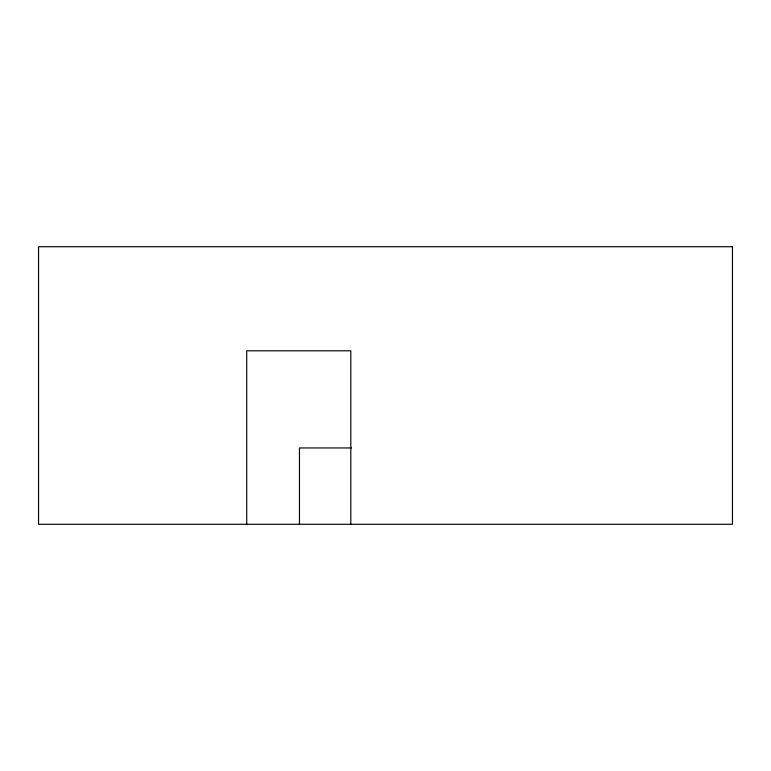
<?xml version="1.0" encoding="UTF-8"?>
<svg xmlns="http://www.w3.org/2000/svg" width="771" height="771" viewBox="0 0 771 771"><rect width="100%" height="100%" fill="white"/><g stroke="black" fill="none" stroke-linecap="round" stroke-linejoin="round"><path stroke-width="1.16" d="M351.383 447.951L299.466 447.951L299.466 524.28M350.805 524.28L350.805 350.805L246.72 350.805L246.72 524.28M732.45 246.72L38.55 246.72L38.55 524.28L732.45 524.28L732.45 246.72"/></g></svg>
